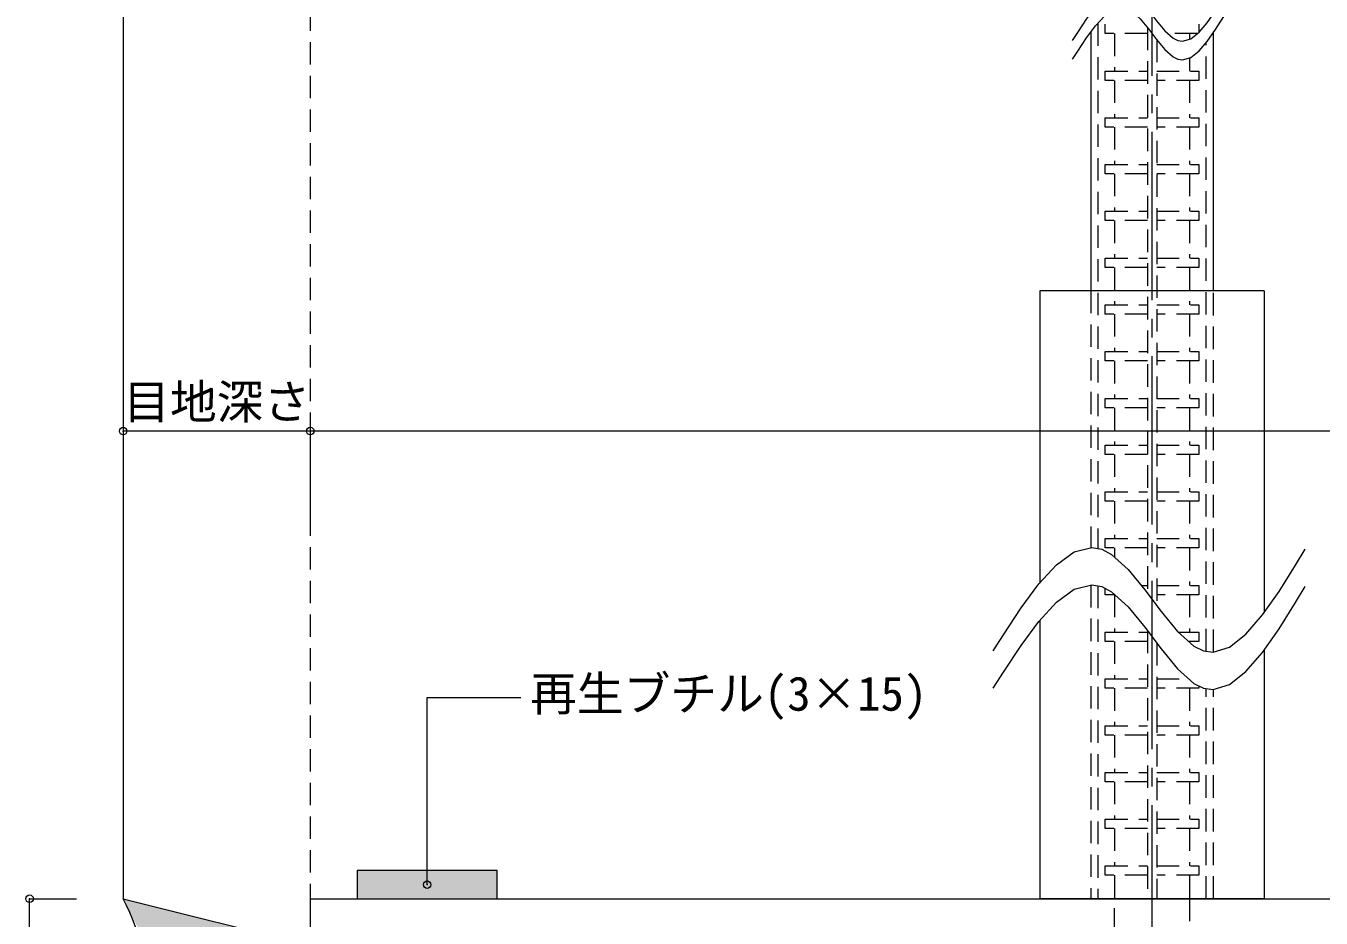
# Model space of a CAD drawing. Units: millimetres at full size, sheet at 1:2; details may follow other scales. Extents: x -280 to 891, y -194 to 194.
# Drawn here: x 490.2 to 628.6, y -72.9 to 22.5 of the extents above; entities that cross this region are included whole.
import ezdxf
from ezdxf.enums import TextEntityAlignment as Align

# ---------------------------------------------------------------- set-up
doc = ezdxf.new("R2010")
doc.units = ezdxf.units.MM
doc.header["$LTSCALE"] = 2
doc.header["$PDMODE"] = 32
doc.header["$PDSIZE"] = 0.8
doc.linetypes.add('CHAIN2', pattern=[12, 9, -1, 1, -1])
doc.linetypes.add('DASHED1', pattern=[1.8, 1.2, -0.6])
doc.layers.add('1-0_', color=5, linetype='Continuous', lineweight=9)
doc.styles.add('ＭＳ ゴシック', font='')
doc.styles.get('ＭＳ ゴシック').set_extended_font_data('MS Gothic')

msp = doc.modelspace()

# ---------------------------------------------------------------- linework, layer by layer
at = {"layer": '1-0_', "color": 7}
for p, q in [((500.56, 179.2), (500.56, -70.8)), ((622.56, -5.8), (598.56, -5.8)), ((598.56, -5.8), (598.56, -37.047)), ((622.56, -5.8), (622.56, -40.188)), ((720.56, -20.8), (520.56, -20.8)), ((520.56, -20.8), (520.56, -30.8)), ((598.56, -41.047), (598.56, -70.8)), ((622.56, -44.188), (622.56, -70.8)), ((533.06, -69.3), (533.06, -49.3)), ((533.06, -49.3), (543.06, -49.3)), ((490.56, -95.8), (490.56, -70.8)), ((490.56, -70.8), (495.56, -70.8)), ((500.56, -70.8), (520.56, -75.8)), ((622.56, -70.8), (598.56, -70.8))]:
    msp.add_line(p, q, dxfattribs=at)
at = {"layer": '1-0_', "color": 7, "linetype": 'DASHED1'}
msp.add_line((520.56, 179.2), (520.56, -139.8), dxfattribs=at)
at = {"layer": '1-0_', "color": 6, "linetype": 'CHAIN2'}
msp.add_line((610.56, -150.8), (610.56, 159.2), dxfattribs=at)
at = {"layer": '1-0_', "color": 2, "linetype": 'DASHED1'}
for p, q in [((604.76, 22.794), (604.76, -33.352)), ((616.36, -44.342), (616.36, 20.748)), ((604.01, -5.8), (604.01, -33.258)), ((617.11, -44.434), (617.11, -5.8)), ((604.01, -37.258), (604.01, -70.8)), ((604.76, -37.352), (604.76, -70.8)), ((616.36, -70.8), (616.36, -48.342)), ((617.11, -70.8), (617.11, -48.434))]:
    msp.add_line(p, q, dxfattribs=at)
at = {"layer": '1-0_', "linetype": 'DASHED1'}
for p, q in [((605.56, 21.7), (605.56, 22.7)), ((615.56, 22.7), (615.56, 21.827)), ((610.06, 21.7), (605.56, 21.7)), ((615.398, 21.7), (612.246, 21.7)), ((610.06, 16.7), (605.56, 16.7)), ((611.06, 17.7), (615.56, 17.7)), ((615.56, 16.7), (611.06, 16.7)), ((615.56, 17.7), (615.56, 16.7)), ((611.06, 12.7), (615.56, 12.7)), ((615.56, 12.7), (615.56, 11.7)), ((610.06, 11.7), (605.56, 11.7)), ((615.56, 11.7), (611.06, 11.7)), ((611.06, 7.7), (615.56, 7.7)), ((615.56, 7.7), (615.56, 6.7)), ((610.06, 6.7), (605.56, 6.7)), ((615.56, 6.7), (611.06, 6.7)), ((610.06, 1.7), (605.56, 1.7)), ((611.06, 2.7), (615.56, 2.7)), ((615.56, 1.7), (611.06, 1.7)), ((615.56, 2.7), (615.56, 1.7)), ((611.06, -2.3), (615.56, -2.3)), ((615.56, -2.3), (615.56, -3.3)), ((610.06, -3.3), (605.56, -3.3)), ((615.56, -3.3), (611.06, -3.3)), ((610.06, -8.3), (605.56, -8.3)), ((611.06, -7.3), (615.56, -7.3)), ((615.56, -8.3), (611.06, -8.3)), ((615.56, -7.3), (615.56, -8.3)), ((611.06, -12.3), (615.56, -12.3)), ((615.56, -12.3), (615.56, -13.3)), ((610.06, -13.3), (605.56, -13.3)), ((615.56, -13.3), (611.06, -13.3)), ((611.06, -17.3), (615.56, -17.3)), ((615.56, -17.3), (615.56, -18.3)), ((610.06, -18.3), (605.56, -18.3)), ((615.56, -18.3), (611.06, -18.3)), ((610.06, -23.3), (605.56, -23.3)), ((611.06, -22.3), (615.56, -22.3)), ((615.56, -23.3), (611.06, -23.3)), ((615.56, -22.3), (615.56, -23.3)), ((611.06, -27.3), (615.56, -27.3)), ((615.56, -27.3), (615.56, -28.3)), ((610.06, -28.3), (605.56, -28.3)), ((615.56, -28.3), (611.06, -28.3)), ((611.06, -32.3), (615.56, -32.3)), ((615.56, -32.3), (615.56, -33.3)), ((610.06, -33.3), (605.56, -33.3)), ((615.56, -33.3), (611.06, -33.3)), ((609.387, -37.3), (610.06, -37.3)), ((611.06, -37.3), (615.56, -37.3)), ((615.56, -37.3), (615.56, -38.3)), ((605.56, -38.3), (605.56, -37.629)), ((606.57, -38.3), (605.56, -38.3)), ((615.56, -38.3), (611.06, -38.3)), ((613.373, -42.3), (615.56, -42.3)), ((615.56, -42.3), (615.56, -43.3)), ((610.06, -43.3), (605.56, -43.3)), ((615.56, -43.3), (614.491, -43.3)), ((610.06, -48.3), (605.56, -48.3)), ((611.06, -47.3), (614.491, -47.3)), ((615.56, -48.3), (611.06, -48.3)), ((615.56, -48.051), (615.56, -48.3)), ((611.06, -52.3), (615.56, -52.3)), ((615.56, -52.3), (615.56, -53.3)), ((610.06, -53.3), (605.56, -53.3)), ((615.56, -53.3), (611.06, -53.3)), ((611.06, -57.3), (615.56, -57.3)), ((615.56, -57.3), (615.56, -58.3)), ((610.06, -58.3), (605.56, -58.3)), ((615.56, -58.3), (611.06, -58.3)), ((611.06, -62.3), (615.56, -62.3)), ((615.56, -62.3), (615.56, -63.3)), ((610.06, -63.3), (605.56, -63.3)), ((615.56, -63.3), (611.06, -63.3)), ((611.06, -67.3), (615.56, -67.3)), ((615.56, -67.3), (615.56, -68.3)), ((610.06, -68.3), (605.56, -68.3)), ((615.56, -68.3), (611.06, -68.3))]:
    msp.add_line(p, q, dxfattribs=at)
at = {"layer": '1-0_', "color": 4, "linetype": 'DASHED1'}
for p, q in [((610.06, 22.345), (610.06, -38.15)), ((606.56, 21.7), (606.56, 17.7)), ((611.06, 21.035), (611.06, -39.472)), ((614.56, 21.7), (614.56, 21.106)), ((614.56, 19.106), (614.56, 17.7)), ((606.56, 16.7), (606.56, 12.7)), ((614.56, 16.7), (614.56, 12.7)), ((606.56, 11.7), (606.56, 7.7)), ((614.56, 11.7), (614.56, 7.7)), ((606.56, 6.7), (606.56, 2.7)), ((614.56, 6.7), (614.56, 2.7)), ((606.56, 1.7), (606.56, -2.3)), ((614.56, 1.7), (614.56, -2.3)), ((606.56, -3.3), (606.56, -7.3)), ((614.56, -3.3), (614.56, -7.3)), ((606.56, -8.3), (606.56, -12.3)), ((614.56, -8.3), (614.56, -12.3)), ((606.56, -13.3), (606.56, -17.3)), ((614.56, -13.3), (614.56, -17.3)), ((606.56, -18.3), (606.56, -22.3)), ((614.56, -18.3), (614.56, -22.3)), ((606.56, -23.3), (606.56, -27.3)), ((614.56, -23.3), (614.56, -27.3)), ((606.56, -28.3), (606.56, -32.3)), ((614.56, -28.3), (614.56, -32.3)), ((606.56, -33.3), (606.56, -34.291)), ((614.56, -33.3), (614.56, -37.3)), ((606.56, -38.3), (606.56, -42.3)), ((614.56, -38.3), (614.56, -42.3)), ((610.06, -42.15), (610.06, -70.8)), ((606.56, -43.3), (606.56, -47.3)), ((611.06, -43.472), (611.06, -70.8)), ((606.56, -48.3), (606.56, -52.3)), ((614.56, -48.3), (614.56, -52.3)), ((606.56, -53.3), (606.56, -57.3)), ((614.56, -53.3), (614.56, -57.3)), ((606.56, -58.3), (606.56, -62.3)), ((614.56, -58.3), (614.56, -62.3)), ((606.56, -63.3), (606.56, -67.3)), ((614.56, -63.3), (614.56, -67.3)), ((606.56, -68.3), (606.56, -70.8)), ((614.56, -68.3), (614.56, -70.8)), ((606.56, -95.8), (606.56, -70.8)), ((614.56, -70.8), (614.56, -95.8))]:
    msp.add_line(p, q, dxfattribs=at)
at = {"layer": '1-0_', "color": 2}
for p, q in [((604.01, 21.847), (604.01, -5.8)), ((617.11, -5.8), (617.11, 21.792))]:
    msp.add_line(p, q, dxfattribs=at)
at = {"layer": '1-0_', "color": 4}
for q in [(520.56, -95.8), (720.56, -70.8)]:
    msp.add_line((520.56, -70.8), q, dxfattribs=at)
at = {"layer": '1-0_', "color": 3}
for points in [[(602.06, 20.95), (602.612, 21.813), (603.563, 23.245), (604.513, 24.525), (605.459, 25.556), (606.4, 26.241), (607.335, 26.484), (607.875, 26.384), (608.393, 26.107), (609.281, 25.295), (610.165, 24.217), (611.045, 23.054), (611.922, 21.989), (612.8, 21.205), (613.309, 20.95), (613.819, 20.878), (614.699, 21.149), (615.58, 21.843), (616.463, 22.867), (617.346, 24.13), (618.23, 25.537), (618.743, 26.384)], [(602.06, 18.95), (602.612, 19.813), (603.563, 21.245), (604.513, 22.525), (605.459, 23.556), (606.4, 24.241), (607.335, 24.484), (607.875, 24.384), (608.393, 24.107), (609.281, 23.295), (610.165, 22.217), (611.045, 21.054), (611.922, 19.989), (612.8, 19.205), (613.309, 18.95), (613.819, 18.878), (614.699, 19.149), (615.58, 19.843), (616.463, 20.867), (617.346, 22.13), (618.23, 23.537), (618.743, 24.384)], [(593.56, -44.299), (594.664, -42.574), (596.567, -39.71), (598.466, -37.15), (600.357, -35.088), (602.24, -33.718), (604.111, -33.232), (605.189, -33.431), (606.226, -33.985), (608.003, -35.609), (609.769, -37.766), (611.529, -40.092), (613.285, -42.221), (615.039, -43.79), (616.058, -44.299), (617.077, -44.444), (618.837, -43.902), (620.6, -42.514), (622.366, -40.465), (624.133, -37.941), (625.9, -35.125), (626.926, -33.431)], [(593.56, -48.299), (594.664, -46.574), (596.567, -43.71), (598.466, -41.15), (600.357, -39.088), (602.24, -37.718), (604.111, -37.232), (605.189, -37.431), (606.226, -37.985), (608.003, -39.609), (609.769, -41.766), (611.529, -44.092), (613.285, -46.221), (615.039, -47.79), (616.058, -48.299), (617.077, -48.444), (618.837, -47.902), (620.6, -46.514), (622.366, -44.465), (624.133, -41.941), (625.9, -39.125), (626.926, -37.431)]]:
    msp.add_lwpolyline(points, dxfattribs=at)
at = {"layer": '1-0_', "linetype": 'DASHED1'}
for points in [[(605.56, 16.7), (605.56, 17.7), (610.06, 17.7)], [(605.56, 11.7), (605.56, 12.7), (610.06, 12.7)], [(605.56, 6.7), (605.56, 7.7), (610.06, 7.7)], [(605.56, 1.7), (605.56, 2.7), (610.06, 2.7)], [(605.56, -3.3), (605.56, -2.3), (610.06, -2.3)], [(605.56, -8.3), (605.56, -7.3), (610.06, -7.3)], [(605.56, -13.3), (605.56, -12.3), (610.06, -12.3)], [(605.56, -18.3), (605.56, -17.3), (610.06, -17.3)], [(605.56, -23.3), (605.56, -22.3), (610.06, -22.3)], [(605.56, -28.3), (605.56, -27.3), (610.06, -27.3)], [(605.56, -33.3), (605.56, -32.3), (610.06, -32.3)], [(605.56, -43.3), (605.56, -42.3), (610.06, -42.3)], [(605.56, -48.3), (605.56, -47.3), (610.06, -47.3)], [(605.56, -53.3), (605.56, -52.3), (610.06, -52.3)], [(605.56, -58.3), (605.56, -57.3), (610.06, -57.3)], [(605.56, -63.3), (605.56, -62.3), (610.06, -62.3)], [(605.56, -68.3), (605.56, -67.3), (610.06, -67.3)]]:
    msp.add_lwpolyline(points, dxfattribs=at)
at = {"layer": '1-0_', "color": 7}
msp.add_lwpolyline([(520.56, -20.8), (500.56, -20.8), (500.56, -30.8)], dxfattribs=at)
at = {"layer": '1-0_', "color": 2}
msp.add_lwpolyline([(525.56, -70.8), (540.56, -70.8), (540.56, -67.8), (525.56, -67.8)], close=True, dxfattribs=at)
at = {"layer": '1-0_', "color": 7}
msp.add_arc((476.018, -83.3), 27.542, 333.00853, 26.99147, dxfattribs=at)
for p in [(500.56, -20.8), (520.56, -20.8), (490.56, -70.8)]:
    msp.add_point(p, dxfattribs=at)
at = {"layer": '1-0_', "color": 2}
msp.add_point((533.06, -69.3), dxfattribs=at)
at = {"layer": '1-0_', "color": 8}
msp.add_solid([(525.56, -67.8), (525.56, -70.8), (540.56, -67.8), (540.56, -70.8)], dxfattribs=at)
at = {"layer": '1-0_', "color": 9}
msp.add_solid([(515.56, -74.55), (506.927, -83.3), (500.56, -70.8)], dxfattribs=at)

# ---------------------------------------------------------------- texts
at = {"layer": '1-0_', "color": 7, "style": 'ＭＳ ゴシック'}
for s, p in [('目地深さ', (500.56, -20.6)), ('再生ブチル(3×15)', (544.06, -51.8))]:
    msp.add_text(s, height=3.666, dxfattribs=at).set_placement(p, align=Align.BOTTOM_LEFT)

doc.saveas('drawing.dxf')
